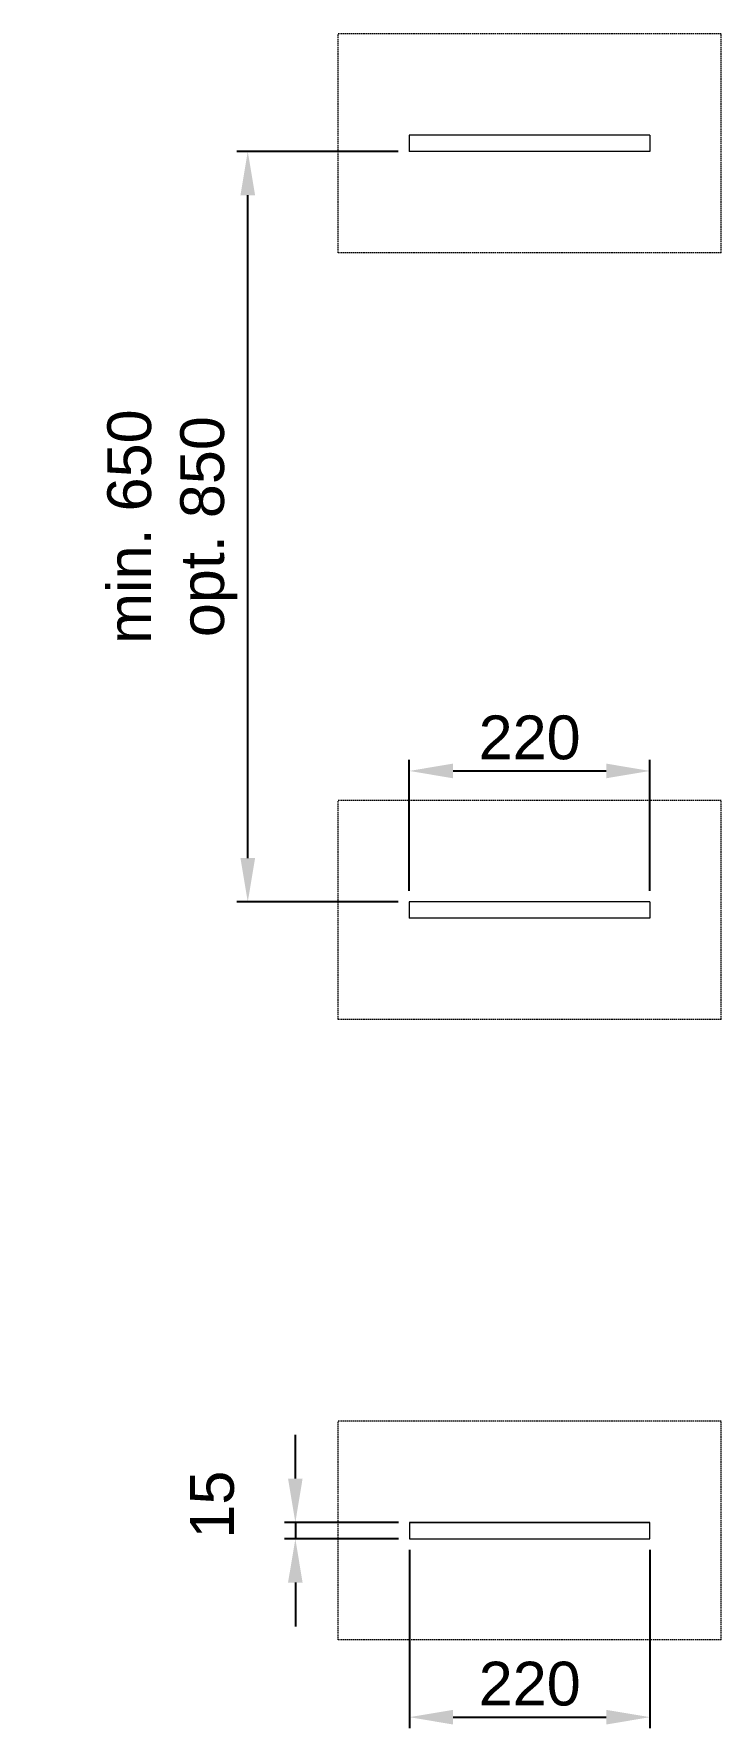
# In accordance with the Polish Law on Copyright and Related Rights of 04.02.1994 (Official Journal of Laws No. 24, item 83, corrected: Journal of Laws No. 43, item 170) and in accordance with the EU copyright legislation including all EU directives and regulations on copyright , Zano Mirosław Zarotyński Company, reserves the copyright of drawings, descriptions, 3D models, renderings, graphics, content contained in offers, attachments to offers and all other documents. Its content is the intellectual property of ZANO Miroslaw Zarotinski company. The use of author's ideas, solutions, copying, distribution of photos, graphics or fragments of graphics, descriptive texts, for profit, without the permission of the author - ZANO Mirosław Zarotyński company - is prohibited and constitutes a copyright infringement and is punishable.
# Model space of a CAD drawing. Header units: millimetres. Extents: x -843 to 3947, y -76 to 3122.
# Drawn here: x -265 to 363, y -76 to 1472 of the extents above; entities that cross this region are included whole.
import ezdxf

# ---------------------------------------------------------------- set-up
doc = ezdxf.new("R2010")
doc.units = ezdxf.units.MM
doc.linetypes.add('HIDDEN', pattern=[1.905, 1.27, -0.635])
for name, color, linetype, lineweight in [('ZANO_R', 7, 'Continuous', 0), ('ZANO_R_przerywana', 7, 'HIDDEN', 0), ('ZANO_W', 1, 'Continuous', 0)]:
    doc.layers.add(name, color=color, linetype=linetype, lineweight=lineweight)
doc.styles.add('Arial', font='arial.ttf')
doc.styles.get("Standard").update_dxf_attribs({"font": 'ARIALUNI.TTF'})
doc.dimstyles.new('pl i ang', dxfattribs={"dimtxt": 50, "dimasz": 50, "dimexe": 1.25, "dimexo": 0.625, "dimgap": 10, "dimtad": 1, "dimtoh": 1, "dimtxsty": 'Standard', "dimcen": 2.5, "dimclrd": 1, "dimclre": 1, "dimclrt": 1, "dimadec": 0, "dimazin": 0, "dimtfac": 1, "dimtmove": 0, "dimatfit": 3, "dimfxl": 1, "dimarcsym": 1})

# ---------------------------------------------------------------- blocks, each defined once
blk = doc.blocks.new('*D501')
at = {"layer": 'ZANO_W', "color": 1, "lineweight": -2}
for p, q in [((77.6, 688.8), (77.6, 808.4)), ((297.6, 688.8), (297.6, 808.4)), ((117.6, 798.4), (257.6, 798.4))]:
    blk.add_line(p, q, dxfattribs=at)
at = {"layer": 'ZANO_W', "color": 1}
for points in [[(117.6, 805.1), (117.6, 791.7), (77.6, 798.4)], [(257.6, 791.7), (257.6, 805.1), (297.6, 798.4)]]:
    blk.add_solid(points, dxfattribs=at)
at = {"layer": 'ZANO_W', "color": 1, "insert": (187.6, 828.8), "char_height": 40, "attachment_point": 5, "style": 'Arial'}
blk.add_mtext('220', dxfattribs=at)
blk = doc.blocks.new('*D502')
at = {"layer": 'ZANO_W', "color": 1, "lineweight": -2}
for p, q in [((67.6, 1364.4), (-80, 1364.4)), ((-70, 718.8), (-70, 1324.4)), ((67.6, 678.8), (-80, 678.8))]:
    blk.add_line(p, q, dxfattribs=at)
at = {"layer": 'ZANO_W', "color": 1}
for points in [[(-63.3, 1324.4), (-76.7, 1324.4), (-70, 1364.4)], [(-76.7, 718.8), (-63.3, 718.8), (-70, 678.8)]]:
    blk.add_solid(points, dxfattribs=at)
at = {"layer": 'ZANO_W', "color": 1, "insert": (-139, 1021.6), "char_height": 40, "attachment_point": 5, "rotation": 90, "style": 'Arial'}
blk.add_mtext('min. 650\\Popt. 850', dxfattribs=at)
blk = doc.blocks.new('*D503')
at = {"layer": 'ZANO_W', "color": 1, "lineweight": -2}
for p, q in [((-26.5, 151.8), (-26.5, 191.8)), ((67.7, 111.8), (-36.5, 111.8)), ((-26.5, 111.8), (-26.5, 96.8)), ((67.7, 96.8), (-36.5, 96.8)), ((-26.5, 56.8), (-26.5, 16.8))]:
    blk.add_line(p, q, dxfattribs=at)
at = {"layer": 'ZANO_W', "color": 1}
for points in [[(-33.2, 151.8), (-19.9, 151.8), (-26.5, 111.8)], [(-19.9, 56.8), (-33.2, 56.8), (-26.5, 96.8)]]:
    blk.add_solid(points, dxfattribs=at)
at = {"layer": 'ZANO_W', "color": 1, "insert": (-102.4, 128), "char_height": 40, "attachment_point": 5, "rotation": 90, "style": 'Arial'}
blk.add_mtext('15', dxfattribs=at)
blk = doc.blocks.new('*D504')
at = {"layer": 'ZANO_W', "color": 1, "lineweight": -2}
for p, q in [((77.7, 86.8), (77.7, -76.2)), ((297.6, 86.8), (297.6, -76.2)), ((117.7, -66.2), (257.6, -66.2))]:
    blk.add_line(p, q, dxfattribs=at)
at = {"layer": 'ZANO_W', "color": 1}
for points in [[(117.7, -59.5), (117.7, -72.9), (77.7, -66.2)], [(257.6, -72.9), (257.6, -59.5), (297.6, -66.2)]]:
    blk.add_solid(points, dxfattribs=at)
at = {"layer": 'ZANO_W', "color": 1, "insert": (187.7, -35.8), "char_height": 40, "attachment_point": 5, "style": 'Arial'}
blk.add_mtext('220', dxfattribs=at)

msp = doc.modelspace()

# ---------------------------------------------------------------- linework, layer by layer
at = {"layer": 'ZANO_R'}
for p, q in [((77.6, 1379.4), (77.6, 1364.4)), ((124.5, 1379.4), (77.6, 1379.4)), ((284.5, 1379.4), (124.5, 1379.4)), ((297.6, 1379.4), (284.5, 1379.4)), ((297.6, 1379.4), (297.6, 1364.4)), ((124.5, 1364.4), (77.6, 1364.4)), ((284.5, 1364.4), (124.5, 1364.4)), ((297.6, 1364.4), (284.5, 1364.4)), ((77.6, 678.8), (77.6, 663.8)), ((124.5, 678.8), (77.6, 678.8)), ((284.5, 678.8), (124.5, 678.8)), ((297.6, 678.8), (284.5, 678.8)), ((297.6, 678.8), (297.6, 663.8)), ((124.5, 663.8), (77.6, 663.8)), ((284.5, 663.8), (124.5, 663.8)), ((297.6, 663.8), (284.5, 663.8)), ((77.7, 111.8), (297.6, 111.8)), ((77.7, 111.8), (77.7, 96.8)), ((77.7, 111.8), (77.7, 96.8)), ((297.6, 111.8), (77.7, 111.8)), ((297.6, 96.8), (297.6, 111.8)), ((297.6, 96.8), (297.6, 111.8)), ((77.7, 96.8), (297.6, 96.8)), ((77.7, 96.8), (297.6, 96.8))]:
    msp.add_line(p, q, dxfattribs=at)
at = {"layer": 'ZANO_R_przerywana'}
for p, q in [((12.6, 1271.9), (12.6, 1471.9)), ((362.6, 1471.9), (12.6, 1471.9)), ((362.6, 1271.9), (362.6, 1471.9)), ((362.6, 1271.9), (12.6, 1271.9)), ((12.6, 571.3), (12.6, 771.3)), ((362.6, 771.3), (12.6, 771.3)), ((362.6, 571.3), (362.6, 771.3)), ((362.6, 571.3), (12.6, 571.3)), ((12.7, 4.4), (12.7, 204.3)), ((362.6, 204.3), (12.7, 204.3)), ((362.6, 4.4), (362.6, 204.3)), ((362.6, 4.4), (12.7, 4.4))]:
    msp.add_line(p, q, dxfattribs=at)

# ---------------------------------------------------------------- dimensions: what is measured, and where the dimension line sits
at = {"layer": 'ZANO_W'}
dim = msp.add_linear_dim(base=(-70, 1364.4), p1=(77.6, 678.8), p2=(77.6, 1364.4), angle=90, text='min. 650\\Popt. 850', dimstyle='pl i ang', override={"dimtxt": 40, "dimasz": 40, "dimexe": 10, "dimexo": 10, "dimtoh": 0, "dimdec": 0, "dimtxsty": 'Arial', "dimtdec": 0, "dimtmove": 1}, dxfattribs=at)
dim.commit()
dim.dimension.update_dxf_attribs({"geometry": '*D502', "text_midpoint": (-139, 1021.6)})
for base, p1, p2, picture, middle in [((297.6, 798.4), (77.6, 678.8), (297.6, 678.8), '*D501', (187.6, 828.8)), ((297.6, -66.2), (77.7, 96.8), (297.6, 96.8), '*D504', (187.7, -35.8))]:
    dim = msp.add_linear_dim(base=base, p1=p1, p2=p2, dimstyle='pl i ang', override={"dimtxt": 40, "dimasz": 40, "dimexe": 10, "dimexo": 10, "dimtoh": 0, "dimdec": 0, "dimtxsty": 'Arial', "dimtdec": 0, "dimtmove": 1}, dxfattribs=at)
    dim.commit()
    dim.dimension.update_dxf_attribs({"geometry": picture, "text_midpoint": middle})
dim = msp.add_linear_dim(base=(-26.5, 96.8), p1=(77.7, 111.8), p2=(77.7, 96.8), angle=90, dimstyle='pl i ang', override={"dimtxt": 40, "dimasz": 40, "dimexe": 10, "dimexo": 10, "dimtoh": 0, "dimdec": 0, "dimtxsty": 'Arial', "dimtdec": 0, "dimtmove": 1}, dxfattribs=at)
dim.commit()
dim.dimension.update_dxf_attribs({"geometry": '*D503', "text_midpoint": (-102.4, 128)})

doc.saveas('drawing.dxf')
